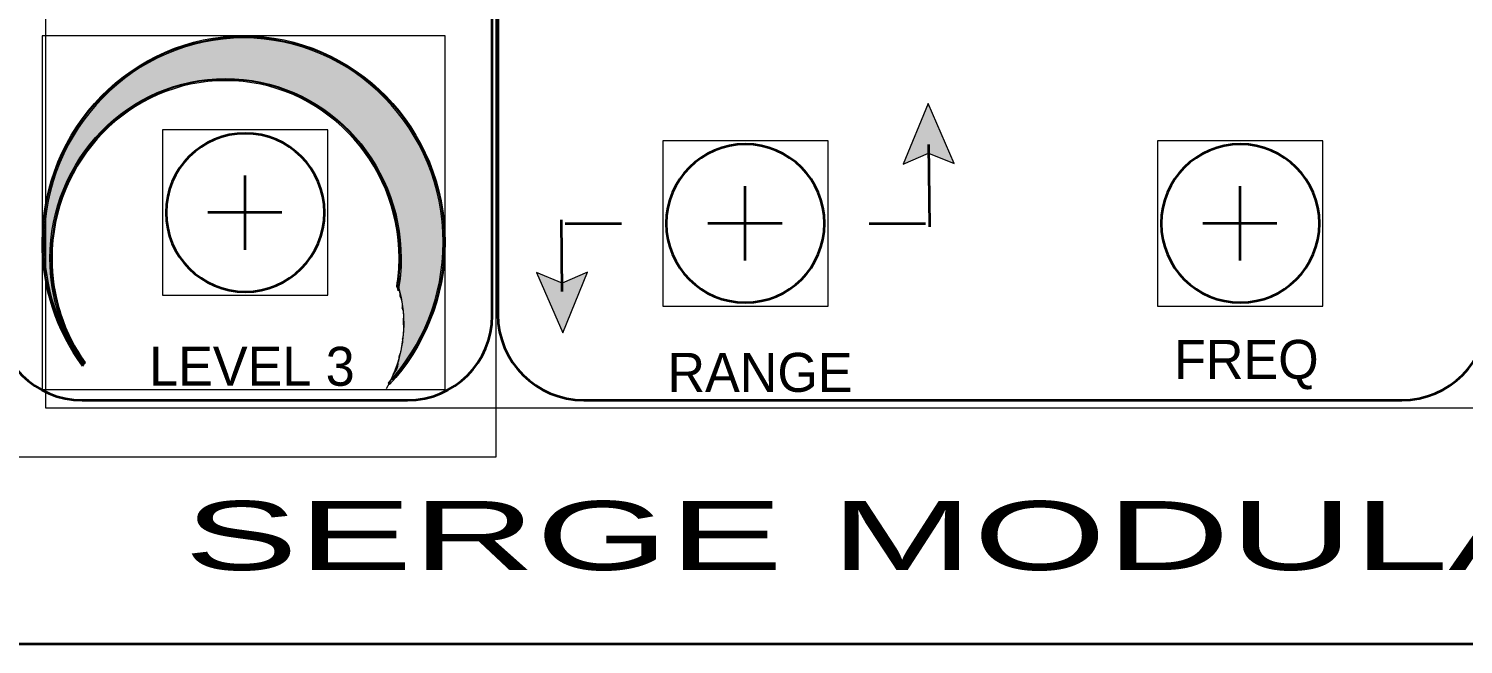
# Model space of a CAD drawing. Header units: inches. Extents: x 1 to 18, y -8 to 1.
# Drawn here: x 7.483 to 10.382, y -8 to -6.757 of the extents above; entities that cross this region are included whole.
import ezdxf

# ---------------------------------------------------------------- set-up
doc = ezdxf.new("R2010")
doc.units = ezdxf.units.IN
doc.header["$MEASUREMENT"] = 0
doc.layers.add('base panel', color=7, linetype='Continuous')
doc.layers.add('modules', color=7, linetype='Continuous')

# ---------------------------------------------------------------- blocks, each defined once
blk = doc.blocks.new('block 102')
at = {"layer": 'modules', "lineweight": 0}
blk.add_lwpolyline([(7.4132, -1.5), (8.4271, -1.5), (8.4271, -7.622), (7.4132, -7.622), (7.4132, -1.5)], dxfattribs=at)
blk.add_open_spline([(8.249, -7.5069), (8.249, -7.5069), (7.5912, -7.5069), (7.5912, -7.5069), (7.4967, -7.5069), (7.4201, -7.4303), (7.4201, -7.3358), (7.4201, -7.3358), (7.4201, -1.6781), (7.4201, -1.6781), (7.4201, -1.5836), (7.4967, -1.5069), (7.5912, -1.5069), (7.5912, -1.5069), (8.249, -1.5069), (8.249, -1.5069), (8.3435, -1.5069), (8.4201, -1.5836), (8.4201, -1.6781), (8.4201, -1.6781), (8.4201, -7.3358), (8.4201, -7.3358), (8.4201, -7.4303), (8.3435, -7.5069), (8.249, -7.5069)], degree=3, knots=[0, 0, 0, 0, 1, 1, 1, 2, 2, 2, 3, 3, 3, 4, 4, 4, 5, 5, 5, 6, 6, 6, 7, 7, 7, 8, 8, 8, 8], dxfattribs=at)
at = {"layer": 'modules', "color": 179, "lineweight": 35, "true_color": 0x231f20}
blk.add_open_spline([(8.249, -7.5069), (8.249, -7.5069), (7.5912, -7.5069), (7.5912, -7.5069), (7.4967, -7.5069), (7.4201, -7.4303), (7.4201, -7.3358), (7.4201, -7.3358), (7.4201, -1.6781), (7.4201, -1.6781), (7.4201, -1.5836), (7.4967, -1.5069), (7.5912, -1.5069), (7.5912, -1.5069), (8.249, -1.5069), (8.249, -1.5069), (8.3435, -1.5069), (8.4201, -1.5836), (8.4201, -1.6781), (8.4201, -1.6781), (8.4201, -7.3358), (8.4201, -7.3358), (8.4201, -7.4303), (8.3435, -7.5069), (8.249, -7.5069)], degree=3, knots=[0, 0, 0, 0, 1, 1, 1, 2, 2, 2, 3, 3, 3, 4, 4, 4, 5, 5, 5, 6, 6, 6, 7, 7, 7, 8, 8, 8, 8], dxfattribs=at)
blk = doc.blocks.new('block 110')
at = {"layer": 'modules', "lineweight": 0}
blk.add_lwpolyline([(7.754, -7.2949), (8.0879, -7.2949), (8.0879, -6.961), (7.754, -6.961), (7.754, -7.2949)], dxfattribs=at)
at = {"layer": 'modules', "color": 179, "lineweight": 35, "true_color": 0x231f20}
for points in [[(7.92, -7.053), (7.92, -7.203)], [(7.995, -7.128), (7.845, -7.128)]]:
    blk.add_lwpolyline(points, dxfattribs=at)
blk.add_open_spline([(8.081, -7.128), (8.081, -7.2163), (8.0093, -7.288), (7.921, -7.288), (7.8326, -7.288), (7.761, -7.2163), (7.761, -7.128), (7.761, -7.0396), (7.8326, -6.968), (7.921, -6.968), (8.0093, -6.968), (8.081, -7.0396), (8.081, -7.128)], degree=3, knots=[0, 0, 0, 0, 1, 1, 1, 2, 2, 2, 3, 3, 3, 4, 4, 4, 4], dxfattribs=at)
blk = doc.blocks.new('block 113')
at = {"layer": 'modules', "true_color": 0xffffff}
h = blk.add_hatch(color=7, dxfattribs=at)
h.dxf.hatch_style = 2
edge = h.paths.add_edge_path()
edge.add_spline(control_points=[(7.9177, -6.7708), (7.6931, -6.7708), (7.5104, -6.9579), (7.5104, -7.1879), (7.5104, -7.2797), (7.5392, -7.3665), (7.5922, -7.4383), (7.5929, -7.4368), (7.5936, -7.4355), (7.5945, -7.4342), (7.5428, -7.3635), (7.5146, -7.2781), (7.5146, -7.1879), (7.5146, -6.9603), (7.6955, -6.7753), (7.9177, -6.7753), (8.14, -6.7753), (8.3208, -6.9603), (8.3208, -7.1879), (8.3208, -7.2977), (8.2786, -7.3976), (8.21, -7.4716), (8.2109, -7.4728), (8.2118, -7.474), (8.2126, -7.4753), (8.2822, -7.4004), (8.325, -7.2992), (8.325, -7.1879), (8.325, -6.9579), (8.1423, -6.7708), (7.9177, -6.7708)], knot_values=[0, 0, 0, 0, 0.013889, 0.013889, 0.013889, 0.027778, 0.027778, 0.027778, 0.041667, 0.041667, 0.041667, 0.055556, 0.055556, 0.055556, 0.069444, 0.069444, 0.069444, 0.083333, 0.083333, 0.083333, 0.097222, 0.097222, 0.097222, 0.111111, 0.111111, 0.111111, 0.125, 0.125, 0.125, 0.138889, 0.138889, 0.138889, 0.138889], degree=3, periodic=0)
edge.add_line((7.9177, -6.7708), (7.9177, -6.7708))
h = blk.add_hatch(color=7, dxfattribs=at)
h.dxf.hatch_style = 2
edge = h.paths.add_edge_path()
edge.add_spline(control_points=[(8.2354, -7.4088), (8.2353, -7.4091), (8.2353, -7.4094), (8.2352, -7.4097), (8.2346, -7.4121), (8.2335, -7.4144), (8.2323, -7.4166), (8.2324, -7.4213), (8.2317, -7.426), (8.2302, -7.4303), (8.23, -7.4357), (8.2288, -7.441), (8.2263, -7.4455), (8.2249, -7.4483), (8.2229, -7.4508), (8.2206, -7.4531), (8.2203, -7.4538), (8.2201, -7.4545), (8.2198, -7.4552), (8.2193, -7.4586), (8.2189, -7.4621), (8.2184, -7.4655), (8.2833, -7.392), (8.3229, -7.2948), (8.3229, -7.1879), (8.3229, -6.9587), (8.1415, -6.773), (7.9177, -6.773), (7.6939, -6.773), (7.5125, -6.9587), (7.5125, -7.1879), (7.5125, -7.281), (7.5427, -7.3669), (7.5933, -7.4361), (7.5941, -7.4349), (7.5948, -7.4337), (7.5957, -7.4326), (7.5534, -7.373), (7.5284, -7.2998), (7.5284, -7.2205), (7.5284, -7.0209), (7.6862, -6.8592), (7.8811, -6.8592), (8.0762, -6.8592), (8.234, -7.0209), (8.234, -7.2205), (8.234, -7.2395), (8.2323, -7.2579), (8.2294, -7.276), (8.231, -7.2794), (8.232, -7.2831), (8.2325, -7.2868), (8.2337, -7.2903), (8.2341, -7.294), (8.2341, -7.2978), (8.236, -7.3012), (8.2374, -7.305), (8.2381, -7.309), (8.2381, -7.309), (8.2381, -7.309), (8.2381, -7.309), (8.2385, -7.311), (8.2387, -7.313), (8.2387, -7.315), (8.2387, -7.315), (8.2387, -7.3151), (8.2387, -7.3151), (8.2388, -7.3171), (8.2386, -7.3192), (8.2383, -7.3212), (8.2418, -7.3286), (8.2424, -7.3375), (8.2404, -7.3456), (8.2407, -7.3482), (8.2408, -7.3508), (8.2406, -7.3534), (8.2406, -7.3535), (8.2407, -7.3535), (8.2407, -7.3536), (8.2419, -7.3585), (8.242, -7.365), (8.2406, -7.3707), (8.2407, -7.3737), (8.2403, -7.3768), (8.2397, -7.3798), (8.2395, -7.3808), (8.2391, -7.3818), (8.2387, -7.3828), (8.239, -7.3844), (8.2392, -7.386), (8.2393, -7.3877), (8.2394, -7.3913), (8.2386, -7.3952), (8.2372, -7.3989), (8.237, -7.4023), (8.2364, -7.4057), (8.2354, -7.4088)], knot_values=[0, 0, 0, 0, 0.013889, 0.013889, 0.013889, 0.027778, 0.027778, 0.027778, 0.041667, 0.041667, 0.041667, 0.055556, 0.055556, 0.055556, 0.069444, 0.069444, 0.069444, 0.083333, 0.083333, 0.083333, 0.097222, 0.097222, 0.097222, 0.111111, 0.111111, 0.111111, 0.125, 0.125, 0.125, 0.138889, 0.138889, 0.138889, 0.152778, 0.152778, 0.152778, 0.166667, 0.166667, 0.166667, 0.180556, 0.180556, 0.180556, 0.194444, 0.194444, 0.194444, 0.208333, 0.208333, 0.208333, 0.222222, 0.222222, 0.222222, 0.236111, 0.236111, 0.236111, 0.25, 0.25, 0.25, 0.263889, 0.263889, 0.263889, 0.277778, 0.277778, 0.277778, 0.291667, 0.291667, 0.291667, 0.305556, 0.305556, 0.305556, 0.319444, 0.319444, 0.319444, 0.333333, 0.333333, 0.333333, 0.347222, 0.347222, 0.347222, 0.361111, 0.361111, 0.361111, 0.375, 0.375, 0.375, 0.388889, 0.388889, 0.388889, 0.402778, 0.402778, 0.402778, 0.416667, 0.416667, 0.416667, 0.430556, 0.430556, 0.430556, 0.444444, 0.444444, 0.444444, 0.444444], degree=3, periodic=0)
edge.add_line((8.2354, -7.4088), (8.2354, -7.4088))
h = blk.add_hatch(color=7, dxfattribs=at)
h.dxf.hatch_style = 2
edge = h.paths.add_edge_path()
edge.add_spline(control_points=[(8.2272, -7.2767), (8.2285, -7.2793), (8.2295, -7.2821), (8.2301, -7.285), (8.2338, -7.2641), (8.236, -7.2426), (8.236, -7.2205), (8.236, -7.0201), (8.0768, -6.857), (7.8811, -6.857), (7.6854, -6.857), (7.5263, -7.0201), (7.5263, -7.2205), (7.5263, -7.2996), (7.5511, -7.3728), (7.5931, -7.4326), (7.592, -7.4289), (7.5909, -7.4252), (7.5899, -7.4215), (7.5896, -7.4207), (7.5894, -7.4199), (7.5892, -7.4191), (7.5521, -7.3622), (7.5305, -7.2939), (7.5305, -7.2205), (7.5305, -7.0225), (7.6878, -6.8615), (7.8811, -6.8615), (8.0745, -6.8615), (8.2318, -7.0225), (8.2318, -7.2205), (8.2318, -7.2397), (8.2301, -7.2584), (8.2272, -7.2767)], knot_values=[0, 0, 0, 0, 0.013889, 0.013889, 0.013889, 0.027778, 0.027778, 0.027778, 0.041667, 0.041667, 0.041667, 0.055556, 0.055556, 0.055556, 0.069444, 0.069444, 0.069444, 0.083333, 0.083333, 0.083333, 0.097222, 0.097222, 0.097222, 0.111111, 0.111111, 0.111111, 0.125, 0.125, 0.125, 0.138889, 0.138889, 0.138889, 0.152778, 0.152778, 0.152778, 0.152778], degree=3, periodic=0)
edge.add_line((8.2272, -7.2767), (8.2272, -7.2767))
h = blk.add_hatch(color=7, dxfattribs=at)
h.dxf.hatch_style = 2
edge = h.paths.add_edge_path()
edge.add_spline(control_points=[(8.2274, -7.2772), (8.2287, -7.2799), (8.2297, -7.2828), (8.2302, -7.2858), (8.234, -7.2646), (8.2361, -7.2428), (8.2361, -7.2205), (8.2361, -7.0201), (8.0769, -6.857), (7.8812, -6.857), (7.6855, -6.857), (7.5263, -7.0201), (7.5263, -7.2205), (7.5263, -7.3004), (7.5516, -7.3743), (7.5945, -7.4343), (7.5953, -7.4331), (7.5962, -7.432), (7.5972, -7.4309), (7.5553, -7.3718), (7.5305, -7.2991), (7.5305, -7.2205), (7.5305, -7.0225), (7.6878, -6.8615), (7.8812, -6.8615), (8.0746, -6.8615), (8.2319, -7.0225), (8.2319, -7.2205), (8.2319, -7.2398), (8.2303, -7.2587), (8.2274, -7.2772)], knot_values=[0, 0, 0, 0, 0.013889, 0.013889, 0.013889, 0.027778, 0.027778, 0.027778, 0.041667, 0.041667, 0.041667, 0.055556, 0.055556, 0.055556, 0.069444, 0.069444, 0.069444, 0.083333, 0.083333, 0.083333, 0.097222, 0.097222, 0.097222, 0.111111, 0.111111, 0.111111, 0.125, 0.125, 0.125, 0.138889, 0.138889, 0.138889, 0.138889], degree=3, periodic=0)
edge.add_line((8.2274, -7.2772), (8.2274, -7.2772))
at = {"layer": 'modules', "lineweight": 0}
blk.add_lwpolyline([(7.5104, -7.4852), (8.325, -7.4852), (8.325, -6.7708), (7.5104, -6.7708), (7.5104, -7.4852)], dxfattribs=at)
for points, knots in [([(7.9177, -6.7708), (7.6931, -6.7708), (7.5104, -6.9579), (7.5104, -7.1879), (7.5104, -7.2797), (7.5392, -7.3665), (7.5922, -7.4383), (7.5929, -7.4368), (7.5936, -7.4355), (7.5945, -7.4342), (7.5428, -7.3635), (7.5146, -7.2781), (7.5146, -7.1879), (7.5146, -6.9603), (7.6955, -6.7753), (7.9177, -6.7753), (8.14, -6.7753), (8.3208, -6.9603), (8.3208, -7.1879), (8.3208, -7.2977), (8.2786, -7.3976), (8.21, -7.4716), (8.2109, -7.4728), (8.2118, -7.474), (8.2126, -7.4753), (8.2822, -7.4004), (8.325, -7.2992), (8.325, -7.1879), (8.325, -6.9579), (8.1423, -6.7708), (7.9177, -6.7708)], [0, 0, 0, 0, 1, 1, 1, 2, 2, 2, 3, 3, 3, 4, 4, 4, 5, 5, 5, 6, 6, 6, 7, 7, 7, 8, 8, 8, 9, 9, 9, 10, 10, 10, 10]), ([(8.2354, -7.4088), (8.2353, -7.4091), (8.2353, -7.4094), (8.2352, -7.4097), (8.2346, -7.4121), (8.2335, -7.4144), (8.2323, -7.4166), (8.2324, -7.4213), (8.2317, -7.426), (8.2302, -7.4303), (8.23, -7.4357), (8.2288, -7.441), (8.2263, -7.4455), (8.2249, -7.4483), (8.2229, -7.4508), (8.2206, -7.4531), (8.2203, -7.4538), (8.2201, -7.4545), (8.2198, -7.4552), (8.2193, -7.4586), (8.2189, -7.4621), (8.2184, -7.4655), (8.2833, -7.392), (8.3229, -7.2948), (8.3229, -7.1879), (8.3229, -6.9587), (8.1415, -6.773), (7.9177, -6.773), (7.6939, -6.773), (7.5125, -6.9587), (7.5125, -7.1879), (7.5125, -7.281), (7.5427, -7.3669), (7.5933, -7.4361), (7.5941, -7.4349), (7.5948, -7.4337), (7.5957, -7.4326), (7.5534, -7.373), (7.5284, -7.2998), (7.5284, -7.2205), (7.5284, -7.0209), (7.6862, -6.8592), (7.8811, -6.8592), (8.0762, -6.8592), (8.234, -7.0209), (8.234, -7.2205), (8.234, -7.2395), (8.2323, -7.2579), (8.2294, -7.276), (8.231, -7.2794), (8.232, -7.2831), (8.2325, -7.2868), (8.2337, -7.2903), (8.2341, -7.294), (8.2341, -7.2978), (8.236, -7.3012), (8.2374, -7.305), (8.2381, -7.309), (8.2381, -7.309), (8.2381, -7.309), (8.2381, -7.309), (8.2385, -7.311), (8.2387, -7.313), (8.2387, -7.315), (8.2387, -7.315), (8.2387, -7.3151), (8.2387, -7.3151), (8.2388, -7.3171), (8.2386, -7.3192), (8.2383, -7.3212), (8.2418, -7.3286), (8.2424, -7.3375), (8.2404, -7.3456), (8.2407, -7.3482), (8.2408, -7.3508), (8.2406, -7.3534), (8.2406, -7.3535), (8.2407, -7.3535), (8.2407, -7.3536), (8.2419, -7.3585), (8.242, -7.365), (8.2406, -7.3707), (8.2407, -7.3737), (8.2403, -7.3768), (8.2397, -7.3798), (8.2395, -7.3808), (8.2391, -7.3818), (8.2387, -7.3828), (8.239, -7.3844), (8.2392, -7.386), (8.2393, -7.3877), (8.2394, -7.3913), (8.2386, -7.3952), (8.2372, -7.3989), (8.237, -7.4023), (8.2364, -7.4057), (8.2354, -7.4088)], [0, 0, 0, 0, 1, 1, 1, 2, 2, 2, 3, 3, 3, 4, 4, 4, 5, 5, 5, 6, 6, 6, 7, 7, 7, 8, 8, 8, 9, 9, 9, 10, 10, 10, 11, 11, 11, 12, 12, 12, 13, 13, 13, 14, 14, 14, 15, 15, 15, 16, 16, 16, 17, 17, 17, 18, 18, 18, 19, 19, 19, 20, 20, 20, 21, 21, 21, 22, 22, 22, 23, 23, 23, 24, 24, 24, 25, 25, 25, 26, 26, 26, 27, 27, 27, 28, 28, 28, 29, 29, 29, 30, 30, 30, 31, 31, 31, 32, 32, 32, 32]), ([(8.2272, -7.2767), (8.2285, -7.2793), (8.2295, -7.2821), (8.2301, -7.285), (8.2338, -7.2641), (8.236, -7.2426), (8.236, -7.2205), (8.236, -7.0201), (8.0768, -6.857), (7.8811, -6.857), (7.6854, -6.857), (7.5263, -7.0201), (7.5263, -7.2205), (7.5263, -7.2996), (7.5511, -7.3728), (7.5931, -7.4326), (7.592, -7.4289), (7.5909, -7.4252), (7.5899, -7.4215), (7.5896, -7.4207), (7.5894, -7.4199), (7.5892, -7.4191), (7.5521, -7.3622), (7.5305, -7.2939), (7.5305, -7.2205), (7.5305, -7.0225), (7.6878, -6.8615), (7.8811, -6.8615), (8.0745, -6.8615), (8.2318, -7.0225), (8.2318, -7.2205), (8.2318, -7.2397), (8.2301, -7.2584), (8.2272, -7.2767)], [0, 0, 0, 0, 1, 1, 1, 2, 2, 2, 3, 3, 3, 4, 4, 4, 5, 5, 5, 6, 6, 6, 7, 7, 7, 8, 8, 8, 9, 9, 9, 10, 10, 10, 11, 11, 11, 11]), ([(8.2274, -7.2772), (8.2287, -7.2799), (8.2297, -7.2828), (8.2302, -7.2858), (8.234, -7.2646), (8.2361, -7.2428), (8.2361, -7.2205), (8.2361, -7.0201), (8.0769, -6.857), (7.8812, -6.857), (7.6855, -6.857), (7.5263, -7.0201), (7.5263, -7.2205), (7.5263, -7.3004), (7.5516, -7.3743), (7.5945, -7.4343), (7.5953, -7.4331), (7.5962, -7.432), (7.5972, -7.4309), (7.5553, -7.3718), (7.5305, -7.2991), (7.5305, -7.2205), (7.5305, -7.0225), (7.6878, -6.8615), (7.8812, -6.8615), (8.0746, -6.8615), (8.2319, -7.0225), (8.2319, -7.2205), (8.2319, -7.2398), (8.2303, -7.2587), (8.2274, -7.2772)], [0, 0, 0, 0, 1, 1, 1, 2, 2, 2, 3, 3, 3, 4, 4, 4, 5, 5, 5, 6, 6, 6, 7, 7, 7, 8, 8, 8, 9, 9, 9, 10, 10, 10, 10])]:
    blk.add_open_spline(points, degree=3, knots=knots, dxfattribs=at)
at = {"layer": 'modules', "color": 7, "lineweight": 9, "true_color": 0xffffff}
blk.add_open_spline([(8.2062, -7.483), (8.2434, -7.4199), (8.2518, -7.3433), (8.2296, -7.2728)], degree=3, dxfattribs=at)
blk = doc.blocks.new('block 101')
at = {"layer": 'modules', "lineweight": 0}
blk.add_lwpolyline([(7.4132, -1.5), (8.4271, -1.5), (8.4271, -7.622), (7.4132, -7.622), (7.4132, -1.5)], dxfattribs=at)
at = {"layer": 'modules'}
for name in ['block 102', 'block 113', 'block 110']:
    blk.add_blockref(name, (0, 0), dxfattribs=at)
at = {"layer": 'modules', "color": 179, "true_color": 0x231f20, "insert": (7.7268, -7.4789), "char_height": 0.078667, "attachment_point": 7}
blk.add_mtext('\\fFutura Medium|b0|i0|c0|p34;\\W1;LEVEL 3', dxfattribs=at)
blk = doc.blocks.new('block 100')
at = {"layer": 'modules'}
blk.add_blockref('block 101', (0, 0), dxfattribs=at)
blk = doc.blocks.new('block 116')
at = {"layer": 'modules', "lineweight": 0}
blk.add_lwpolyline([(7.5181, -1.5), (10.4384, -1.5), (10.4384, -7.5233), (7.5181, -7.5233), (7.5181, -1.5)], dxfattribs=at)
blk.add_open_spline([(10.2581, -7.5069), (10.2581, -7.5069), (8.6048, -7.5069), (8.6048, -7.5069), (8.5091, -7.5069), (8.4314, -7.4293), (8.4314, -7.3336), (8.4314, -7.3336), (8.4314, -1.6803), (8.4314, -1.6803), (8.4314, -1.5846), (8.5091, -1.5069), (8.6048, -1.5069), (8.6048, -1.5069), (10.2581, -1.5069), (10.2581, -1.5069), (10.3538, -1.5069), (10.4314, -1.5846), (10.4314, -1.6803), (10.4314, -1.6803), (10.4314, -7.3336), (10.4314, -7.3336), (10.4314, -7.4293), (10.3538, -7.5069), (10.2581, -7.5069)], degree=3, knots=[0, 0, 0, 0, 1, 1, 1, 2, 2, 2, 3, 3, 3, 4, 4, 4, 5, 5, 5, 6, 6, 6, 7, 7, 7, 8, 8, 8, 8], dxfattribs=at)
at = {"layer": 'modules', "color": 179, "lineweight": 35, "true_color": 0x231f20}
blk.add_open_spline([(10.2581, -7.5069), (10.2581, -7.5069), (8.6048, -7.5069), (8.6048, -7.5069), (8.5091, -7.5069), (8.4314, -7.4293), (8.4314, -7.3336), (8.4314, -7.3336), (8.4314, -1.6803), (8.4314, -1.6803), (8.4314, -1.5846), (8.5091, -1.5069), (8.6048, -1.5069), (8.6048, -1.5069), (10.2581, -1.5069), (10.2581, -1.5069), (10.3538, -1.5069), (10.4314, -1.5846), (10.4314, -1.6803), (10.4314, -1.6803), (10.4314, -7.3336), (10.4314, -7.3336), (10.4314, -7.4293), (10.3538, -7.5069), (10.2581, -7.5069)], degree=3, knots=[0, 0, 0, 0, 1, 1, 1, 2, 2, 2, 3, 3, 3, 4, 4, 4, 5, 5, 5, 6, 6, 6, 7, 7, 7, 8, 8, 8, 8], dxfattribs=at)
blk = doc.blocks.new('block 123')
at = {"layer": 'modules', "lineweight": 0}
blk.add_lwpolyline([(8.7646, -7.3167), (9.0985, -7.3167), (9.0985, -6.9828), (8.7646, -6.9828), (8.7646, -7.3167)], dxfattribs=at)
at = {"layer": 'modules', "color": 179, "lineweight": 35, "true_color": 0x231f20}
for points in [[(8.9306, -7.0748), (8.9306, -7.2248)], [(9.0056, -7.1498), (8.8556, -7.1498)]]:
    blk.add_lwpolyline(points, dxfattribs=at)
blk.add_open_spline([(9.0915, -7.1498), (9.0915, -7.2382), (9.0199, -7.3098), (8.9315, -7.3098), (8.8432, -7.3098), (8.7715, -7.2382), (8.7715, -7.1498), (8.7715, -7.0614), (8.8432, -6.9898), (8.9315, -6.9898), (9.0199, -6.9898), (9.0915, -7.0614), (9.0915, -7.1498)], degree=3, knots=[0, 0, 0, 0, 1, 1, 1, 2, 2, 2, 3, 3, 3, 4, 4, 4, 4], dxfattribs=at)
blk = doc.blocks.new('block 130')
at = {"layer": 'modules', "lineweight": 0}
blk.add_lwpolyline([(9.7646, -7.3167), (10.0985, -7.3167), (10.0985, -6.9828), (9.7646, -6.9828), (9.7646, -7.3167)], dxfattribs=at)
at = {"layer": 'modules', "color": 179, "lineweight": 35, "true_color": 0x231f20}
for points in [[(9.9306, -7.0748), (9.9306, -7.2248)], [(10.0056, -7.1498), (9.8556, -7.1498)]]:
    blk.add_lwpolyline(points, dxfattribs=at)
blk.add_open_spline([(10.0916, -7.1498), (10.0916, -7.2382), (10.0199, -7.3098), (9.9316, -7.3098), (9.8432, -7.3098), (9.7716, -7.2382), (9.7716, -7.1498), (9.7716, -7.0614), (9.8432, -6.9898), (9.9316, -6.9898), (10.0199, -6.9898), (10.0916, -7.0614), (10.0916, -7.1498)], degree=3, knots=[0, 0, 0, 0, 1, 1, 1, 2, 2, 2, 3, 3, 3, 4, 4, 4, 4], dxfattribs=at)
blk = doc.blocks.new('block 131')
at = {"layer": 'modules', "lineweight": 0}
blk.add_lwpolyline([(7.5181, -1.5), (10.4384, -1.5), (10.4384, -7.5233), (7.5181, -7.5233), (7.5181, -1.5)], dxfattribs=at)
blk = doc.blocks.new('block 132')
at = {"layer": 'modules', "lineweight": 0}
blk.add_lwpolyline([(7.5181, -1.5), (10.4384, -1.5), (10.4384, -7.5233), (7.5181, -7.5233), (7.5181, -1.5)], dxfattribs=at)
at = {"layer": 'modules', "color": 179, "true_color": 0x231f20, "char_height": 0.078667, "attachment_point": 7}
for s, insert in [('\\fFutura Medium|b0|i0|c0|p34;\\W1;FREQ', (9.7978, -7.4854)), ('\\fFutura Medium|b0|i0|c0|p34;\\W1;RANGE', (8.7741, -7.4912))]:
    blk.add_mtext(s, dxfattribs=dict(at, insert=insert))
blk = doc.blocks.new('block 133')
at = {"layer": 'modules', "true_color": 0x231f20}
h = blk.add_hatch(color=179, dxfattribs=at)
h.dxf.hatch_style = 2
h.paths.add_polyline_path([(9.2505, -7.0302), (9.3017, -7.0078), (9.3534, -7.0291), (9.3007, -6.9077)])
h = blk.add_hatch(color=179, dxfattribs=at)
h.dxf.hatch_style = 2
h.paths.add_polyline_path([(8.6126, -7.2482), (8.5614, -7.2706), (8.5097, -7.2493), (8.5624, -7.3707)])
at = {"layer": 'modules', "lineweight": 0}
for points in [[(7.5181, -1.5), (10.4384, -1.5), (10.4384, -7.5233), (7.5181, -7.5233), (7.5181, -1.5)], [(9.2505, -7.0302), (9.3017, -7.0078), (9.3534, -7.0291), (9.3007, -6.9077), (9.2505, -7.0302)], [(8.6126, -7.2482), (8.5614, -7.2706), (8.5097, -7.2493), (8.5624, -7.3707), (8.6126, -7.2482)]]:
    blk.add_lwpolyline(points, dxfattribs=at)
at = {"layer": 'modules', "color": 179, "lineweight": 35, "true_color": 0x231f20}
for points in [[(9.3016, -6.9906), (9.3033, -7.1567)], [(8.5615, -7.2877), (8.56, -7.1427)], [(8.5676, -7.1498), (8.6815, -7.1498)], [(9.1816, -7.1498), (9.2955, -7.1498)]]:
    blk.add_lwpolyline(points, dxfattribs=at)
blk = doc.blocks.new('block 115')
at = {"layer": 'modules', "lineweight": 0}
blk.add_lwpolyline([(7.5181, -1.5), (10.4384, -1.5), (10.4384, -7.5233), (7.5181, -7.5233), (7.5181, -1.5)], dxfattribs=at)
at = {"layer": 'modules'}
for name in ['block 116', 'block 131', 'block 132', 'block 133', 'block 123', 'block 130']:
    blk.add_blockref(name, (0, 0), dxfattribs=at)
blk = doc.blocks.new('block 114')
at = {"layer": 'modules'}
blk.add_blockref('block 115', (0, 0), dxfattribs=at)

msp = doc.modelspace()

# ---------------------------------------------------------------- linework, layer by layer
at = {"layer": 'base panel', "color": 179, "lineweight": 35, "true_color": 0x231f20}
msp.add_lwpolyline([(18.0002, -8), (1.0002, -8), (1.0002, -1), (18.0002, -1), (18.0002, -8)], dxfattribs=at)

# ---------------------------------------------------------------- block references
at = {"layer": 'modules'}
for name in ['block 100', 'block 114']:
    msp.add_blockref(name, (0, 0), dxfattribs=at)

# ---------------------------------------------------------------- texts
at = {"layer": 'modules', "color": 179, "true_color": 0x231f20, "insert": (7.7971, -7.852), "char_height": 0.139354, "attachment_point": 7}
msp.add_mtext('\\fFutura Condensed Medium|b0|i0|c0|p34;\\W2.16626;SERGE MODULAR SYSTEM', dxfattribs=at)

doc.saveas('drawing.dxf')
